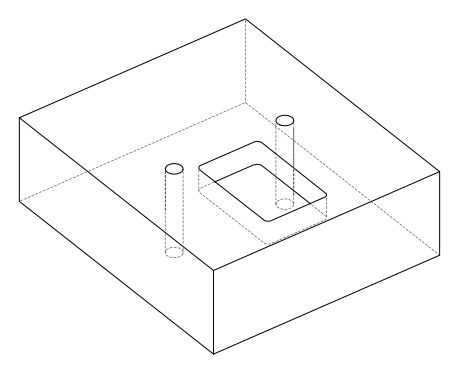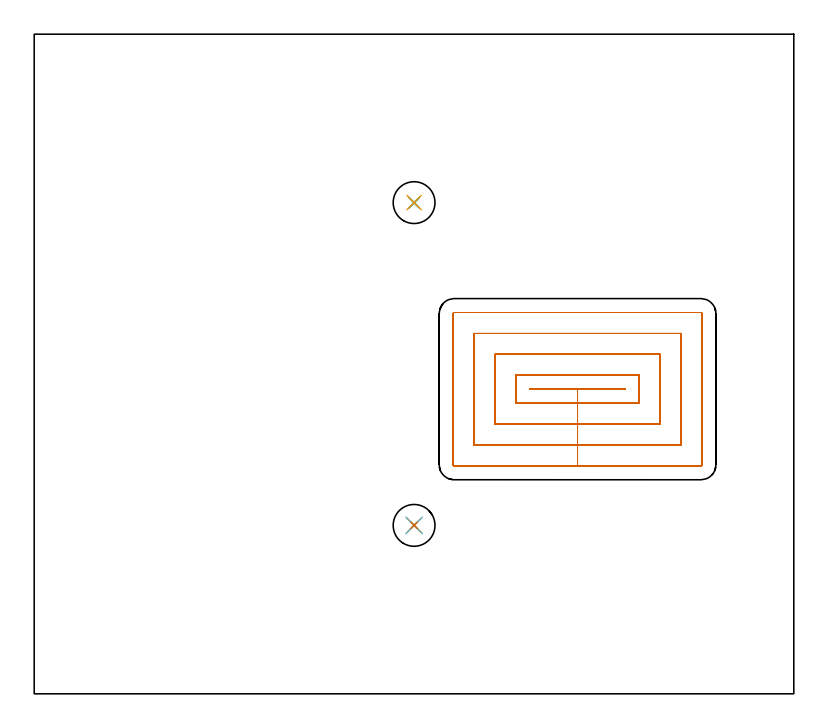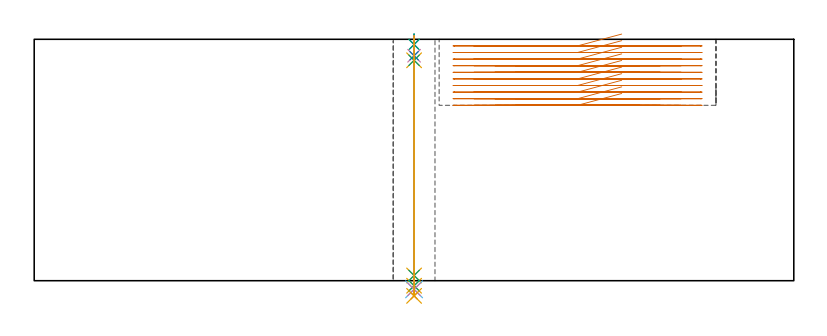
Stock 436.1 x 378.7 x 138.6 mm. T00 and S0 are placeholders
(PLAN: 11 operations, 9 tool changes, 33.4 min)
(1 MILL_RECTANGULAR_POCKET | POCKET_RECTANGULAR_STRAIGHT | NXT0201_012 | Follow Part, ap 4, ae 75% | 29.6 min | 623956 mm3)
(2 SPOT_DRILL | STEP1HOLE | NXT0321_9005460120000 | 0.05 min | 167 mm3)
(3 SPOT_DRILL_1 | STEP1HOLE_1 | NXT0321_9005460120000 | 0.05 min | 184 mm3)
(4 DRILL_BLIND_HOLE_INTO_CENTER | STEP1HOLE | UGT0301_185 | 0.05 min | 198 mm3)
(5 GUN_DRILL_THROUGH_HOLE | STEP1HOLE | UGT0307_002 | 0.63 min | 3629 mm3)
(6 SPADE_DRILL_TO_ENLARGE_THROUGH_HOLE | STEP1HOLE | UGT0306_006 | 0.58 min | 22068 mm3)
(7 DRILL_TO_ENLARGE_THROUGH_HOLE | STEP1HOLE | UGT0301_057 | 0.6 min | 36563 mm3)
(8 DRILL_BLIND_HOLE_INTO_CENTER_1 | STEP1HOLE_1 | UGT0301_185 | 0.05 min | 174 mm3)
(9 GUN_DRILL_THROUGH_HOLE_1 | STEP1HOLE_1 | UGT0307_002 | 0.63 min | 3627 mm3)
(10 SPADE_DRILL_TO_ENLARGE_THROUGH_HOLE_1 | STEP1HOLE_1 | UGT0306_006 | 0.58 min | 22097 mm3)
(11 DRILL_TO_ENLARGE_THROUGH_HOLE_1 | STEP1HOLE_1 | UGT0301_057 | 0.6 min | 36582 mm3)
(TOOL NXT0201_012 | ENDMILL 16mm [2P460-1600-NA 1630] | D16 FL38 Z6)
(TOOL NXT0321_9005460120000 | NC Spot Drill, 142deg, 12mm, Carbide, Uncoated | D12 PA142 FL30 Z2)
(TOOL UGT0301_185 | Twist Drill 6.3 mm | D6.3 PA118 FL61 Z2)
(TOOL UGT0307_002 | Gun Drill 6 mm | D6 PA130 FL24 Z1)
(TOOL UGT0306_006 | Spade Drill 15.5mm | D15.5 PA132 FL10 Z2)
(TOOL UGT0301_057 | Twist Drill 24 mm | D24 PA118 FL160 Z2)
(OP 1 MILL_RECTANGULAR_POCKET)
G17 G21 G94 G90
T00 M6
G54
G17 G0 G90 X337.291 Y174.9 S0 M3
G43 Z148.6 H1
Z141.6
G94 G1 X311.95 Z134.81 F250.
X284.5 F500.
X339.4
X311.95
Y166.9
X347.4
Y182.9
X276.5
Y166.9
X311.95
Y154.9
X359.4
Y194.9
X264.5
Y154.9
X311.95
Y142.9
X371.4
Y206.9
X252.5
Y142.9
X311.95
Y130.9
X382.7
G3 X383.4 Y131.6 R0.7
G1 Y218.2
G3 X382.7 Y218.9 R0.7
G1 X241.2
G3 X240.5 Y218.2 R0.7
G1 Y131.6
G3 X241.2 Y130.9 R0.7
G1 X311.95
X312.95
G0 X337.291 Y174.9 Z137.81
G1 X311.95 Z131.02 F250.
X284.5 F500.
X339.4
X311.95
Y166.9
X347.4
Y182.9
X276.5
Y166.9
X311.95
Y154.9
X359.4
Y194.9
X264.5
Y154.9
X311.95
Y142.9
X371.4
Y206.9
X252.5
Y142.9
X311.95
Y130.9
X382.7
G3 X383.4 Y131.6 R0.7
G1 Y218.2
G3 X382.7 Y218.9 R0.7
G1 X241.2
G3 X240.5 Y218.2 R0.7
G1 Y131.6
G3 X241.2 Y130.9 R0.7
G1 X311.95
X312.95
G0 X337.291 Y174.9 Z134.02
G1 X311.95 Z127.23 F250.
X284.5 F500.
X339.4
X311.95
Y166.9
X347.4
Y182.9
X276.5
Y166.9
X311.95
Y154.9
X359.4
Y194.9
X264.5
Y154.9
X311.95
Y142.9
X371.4
Y206.9
X252.5
Y142.9
X311.95
Y130.9
X382.7
G3 X383.4 Y131.6 R0.7
G1 Y218.2
G3 X382.7 Y218.9 R0.7
G1 X241.2
G3 X240.5 Y218.2 R0.7
G1 Y131.6
G3 X241.2 Y130.9 R0.7
G1 X311.95
X312.95
G0 X337.291 Y174.9 Z130.23
G1 X311.95 Z123.44 F250.
X284.5 F500.
X339.4
X311.95
Y166.9
X347.4
Y182.9
X276.5
Y166.9
X311.95
Y154.9
X359.4
Y194.9
X264.5
Y154.9
X311.95
Y142.9
X371.4
Y206.9
X252.5
Y142.9
X311.95
Y130.9
X382.7
G3 X383.4 Y131.6 R0.7
G1 Y218.2
G3 X382.7 Y218.9 R0.7
G1 X241.2
G3 X240.5 Y218.2 R0.7
G1 Y131.6
G3 X241.2 Y130.9 R0.7
G1 X311.95
X312.95
G0 X337.291 Y174.9 Z126.44
G1 X311.95 Z119.65 F250.
X284.5 F500.
X339.4
X311.95
Y166.9
X347.4
Y182.9
X276.5
Y166.9
X311.95
Y154.9
X359.4
Y194.9
X264.5
Y154.9
X311.95
Y142.9
X371.4
Y206.9
X252.5
Y142.9
X311.95
Y130.9
X382.7
G3 X383.4 Y131.6 R0.7
G1 Y218.2
G3 X382.7 Y218.9 R0.7
G1 X241.2
G3 X240.5 Y218.2 R0.7
G1 Y131.6
G3 X241.2 Y130.9 R0.7
G1 X311.95
X312.95
G0 X337.291 Y174.9 Z122.65
G1 X311.95 Z115.86 F250.
X284.5 F500.
X339.4
X311.95
Y166.9
X347.4
Y182.9
X276.5
Y166.9
X311.95
Y154.9
X359.4
Y194.9
X264.5
Y154.9
X311.95
Y142.9
X371.4
Y206.9
X252.5
Y142.9
X311.95
Y130.9
X382.7
G3 X383.4 Y131.6 R0.7
G1 Y218.2
G3 X382.7 Y218.9 R0.7
G1 X241.2
G3 X240.5 Y218.2 R0.7
G1 Y131.6
G3 X241.2 Y130.9 R0.7
G1 X311.95
X312.95
G0 X337.291 Y174.9 Z118.86
G1 X311.95 Z112.07 F250.
X284.5 F500.
X339.4
X311.95
Y166.9
X347.4
Y182.9
X276.5
Y166.9
X311.95
Y154.9
X359.4
Y194.9
X264.5
Y154.9
X311.95
Y142.9
X371.4
Y206.9
X252.5
Y142.9
X311.95
Y130.9
X382.7
G3 X383.4 Y131.6 R0.7
G1 Y218.2
G3 X382.7 Y218.9 R0.7
G1 X241.2
G3 X240.5 Y218.2 R0.7
G1 Y131.6
G3 X241.2 Y130.9 R0.7
G1 X311.95
X312.95
G0 X337.291 Y174.9 Z115.07
G1 X311.95 Z108.28 F250.
X284.5 F500.
X339.4
X311.95
Y166.9
X347.4
Y182.9
X276.5
Y166.9
X311.95
Y154.9
X359.4
Y194.9
X264.5
Y154.9
X311.95
Y142.9
X371.4
Y206.9
X252.5
Y142.9
X311.95
Y130.9
X382.7
G3 X383.4 Y131.6 R0.7
G1 Y218.2
G3 X382.7 Y218.9 R0.7
G1 X241.2
G3 X240.5 Y218.2 R0.7
G1 Y131.6
G3 X241.2 Y130.9 R0.7
G1 X311.95
X312.95
G0 X337.291 Y174.9 Z111.28
G1 X311.95 Z104.49 F250.
X284.5 F500.
X339.4
X311.95
Y166.9
X347.4
Y182.9
X276.5
Y166.9
X311.95
Y154.9
X359.4
Y194.9
X264.5
Y154.9
X311.95
Y142.9
X371.4
Y206.9
X252.5
Y142.9
X311.95
Y130.9
X382.7
G3 X383.4 Y131.6 R0.7
G1 Y218.2
G3 X382.7 Y218.9 R0.7
G1 X241.2
G3 X240.5 Y218.2 R0.7
G1 Y131.6
G3 X241.2 Y130.9 R0.7
G1 X311.95
X312.95
G0 X337.291 Y174.9 Z107.49
G1 X311.95 Z100.7 F250.
X284.5 F500.
X339.4
X311.95
Y166.9
X347.4
Y182.9
X276.5
Y166.9
X311.95
Y154.9
X359.4
Y194.9
X264.5
Y154.9
X311.95
Y142.9
X371.4
Y206.9
X252.5
Y142.9
X311.95
Y130.9
X382.7
G3 X383.4 Y131.6 R0.7
G1 Y218.2
G3 X382.7 Y218.9 R0.7
G1 X241.2
G3 X240.5 Y218.2 R0.7
G1 Y131.6
G3 X241.2 Y130.9 R0.7
G1 X311.95
X312.95
G0 Z148.6
M5
M2
(OP 2 SPOT_DRILL)
G17 G21 G94 G90
T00 M6
G54
G17 G0 G90 X218.1 Y96.7 S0 M3
G43 Z148.6 H0
G94 G81 G98 Z135.6 F250. R141.6
G80
M5
M2
(OP 3 SPOT_DRILL_1)
G17 G21 G94 G90
T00 M6
G54
G17 G0 G90 X218.1 Y282. S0 M3
G43 Z148.6 H0
G94 G81 G98 Z135.6 F250. R141.6
G80
M5
M2
(OP 4 DRILL_BLIND_HOLE_INTO_CENTER)
G17 G21 G94 G90
T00 M6
G54
G17 G0 G90 X218.1 Y96.7 S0 M3
G43 Z148.6 H0
G94 G81 G98 Z129.15 F250. R140.6
G80
M5
M2
(OP 5 GUN_DRILL_THROUGH_HOLE)
G17 G21 G94 G90
T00 M6
G54
G17 G0 G90 X218.1 Y96.7 M8
G43 Z148.6 H0
Z136.713
S716 M3
G94 G1 Z126.554 F125. M26
G4 X.084
Z3. F250.
G4 X.084
Z-2.899 F125.
G4 X.084
M5
M9
G0 Z136.713
Z148.6
M2
(OP 6 SPADE_DRILL_TO_ENLARGE_THROUGH_HOLE)
G17 G21 G94 G90
T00 M6
G54
G17 G0 G90 X218.1 Y96.7 S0 M3
G43 Z148.6 H0
G94 G73 G98 Z-4.951 F250. Q14.355 R140.6
G80
M5
M2
(OP 7 DRILL_TO_ENLARGE_THROUGH_HOLE)
G17 G21 G94 G90
T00 M6
G54
G17 G0 G90 X218.1 Y96.7 S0 M3
G43 Z148.6 H0
G94 G73 G98 Z-8.71 F250. Q21.044 R140.6
G80
M5
M2
(OP 8 DRILL_BLIND_HOLE_INTO_CENTER_1)
G17 G21 G94 G90
T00 M6
G54
G17 G0 G90 X218.1 Y282. S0 M3
G43 Z148.6 H0
G94 G81 G98 Z129.15 F250. R140.6
G80
M5
M2
(OP 9 GUN_DRILL_THROUGH_HOLE_1)
G17 G21 G94 G90
T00 M6
G54
G17 G0 G90 X218.1 Y282. M8
G43 Z148.6 H0
Z136.713
S716 M3
G94 G1 Z126.554 F125. M26
G4 X.084
Z3. F250.
G4 X.084
Z-2.899 F125.
G4 X.084
M5
M9
G0 Z136.713
Z148.6
M2
(OP 10 SPADE_DRILL_TO_ENLARGE_THROUGH_HOLE_1)
G17 G21 G94 G90
T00 M6
G54
G17 G0 G90 X218.1 Y282. S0 M3
G43 Z148.6 H0
G94 G73 G98 Z-4.951 F250. Q14.355 R140.6
G80
M5
M2
(OP 11 DRILL_TO_ENLARGE_THROUGH_HOLE_1)
G17 G21 G94 G90
T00 M6
G54
G17 G0 G90 X218.1 Y282. S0 M3
G43 Z148.6 H0
G94 G73 G98 Z-8.71 F250. Q21.044 R140.6
G80
M5
M2
